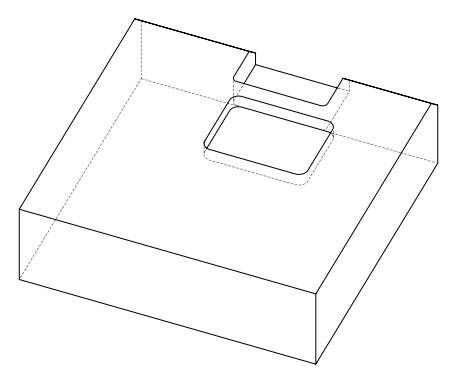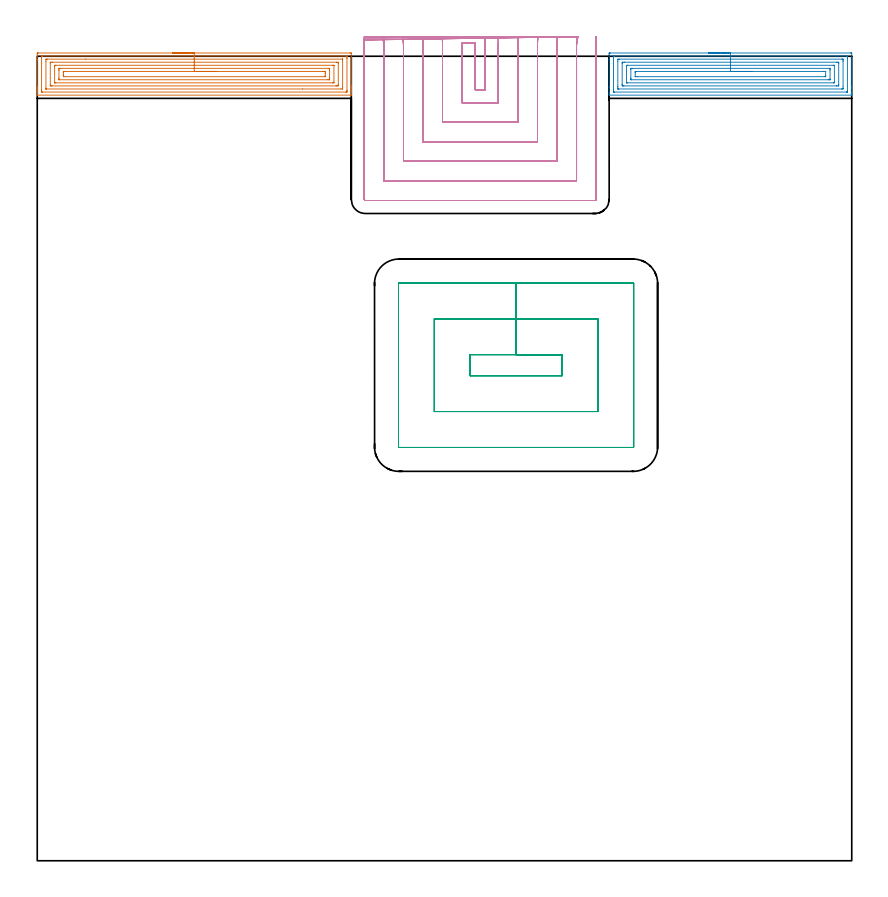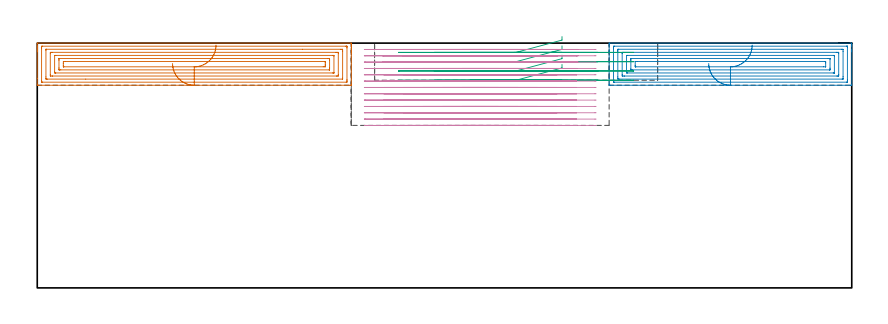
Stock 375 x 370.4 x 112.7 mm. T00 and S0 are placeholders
(PLAN: 4 operations, 2 tool changes, 66.1 min)
(1 AREA_MILL | FG_CHAMFER_SURFACE | UGT0205_001 | 8.46 min | 28741 mm3)
(2 AREA_MILL_1 | FG_CHAMFER_SURFACE_1 | UGT0205_001 | 6.62 min | 22451 mm3)
(3 MILL_RECTANGULAR_POCKET | POCKET_RECTANGULAR_STRAIGHT | UGT0201_105 | Follow Part, ap 5.5, ae 75% | 6.4 min | 215891 mm3)
(4 MILL_SLOT | SLOT_PARTIAL_RECTANGULAR | NXT0201_011 | Follow Part, ap 3, ae 75% | 44.57 min | 322111 mm3)
(TOOL UGT0205_001 | Chamfer Mill 20 x 3 x 45 deg. | D20 FL50 Z2)
(TOOL UGT0201_105 | End Mill 22 mm | D22 FL25 Z2)
(TOOL NXT0201_011 | ENDMILL 12mm [2P460-1200-NA 1630] | D12 FL38 Z6)
(OP 1 AREA_MILL)
G17 G21 G94 G90
T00 M6
G54
G17 G0 G90 X62.3 Y371.9 S1061 M3
G43 Z122.7 H0
Z103.3
G94 G1 X62.338 Z102.428 F250.
X62.452 Z101.564
X62.641 Z100.712
X62.903 Z99.88
X63.237 Z99.074
X63.64 Z98.3
X64.108 Z97.564
X64.64 Z96.872
X65.229 Z96.229
X65.872 Z95.64
X66.564 Z95.109
X67.3 Z94.64
X68.074 Z94.237
X68.88 Z93.903
X69.712 Z93.641
X70.563 Z93.452
X71.428 Z93.338
X72.3 Z93.3
X144.016
X144.46 Y371.895 Z93.303
X144.59 Y371.891 Z93.306
X144.6 Y371.756 Z93.441
Y357.05 Z108.146
Y356.472 Z108.722
Y355.864 Z109.333
Y355.591 Z109.606
Y354.983 Z110.214
Y354.71 Z110.486
Y354.164 Z111.036
Y353.829 Z111.37
Y352.948 Z112.251
X144.599 Y352.776 Z112.422
X144.59 Y352.506 Z112.693
X144.462 Y352.5 Z112.7
X0.138
X0.01 Y352.506 Z112.693
X0. Y352.778 Z112.421
Y353.829 Z111.37
Y354.164 Z111.036
Y354.71 Z110.486
Y354.983 Z110.214
Y355.591 Z109.606
Y355.864 Z109.333
Y356.472 Z108.722
Y368.733 Z96.464
Y371.452 Z93.745
X0.003 Y371.759 Z93.438
X0.01 Y371.892 Z93.305
X0.144 Y371.899 Z93.299
X0.584 Y371.9 Z93.3
X72.3
Y370.486 Z94.714
X142.235 Y370.485 Z94.715
X142.323 Y370.484 Z94.716
X142.586 Y370.479 Z94.721
X142.591 Y370.394 Z94.806
X142.598 Y370.212 Z94.988
X142.6 Y369.69 Z95.51
Y369.329 Z95.871
X142.599 Y354.71 Z110.49
X142.598 Y354.351 Z110.849
X142.59 Y353.988 Z111.212
X142.578 Y353.921 Z111.279
X142.536 Y353.919 Z111.281
X142.436 Y353.916 Z111.284
X142.235 Y353.915 Z111.285
X142.148 Y353.914 Z111.286
X2.365 Y353.915 Z111.285
X2.277 Y353.916 Z111.284
X2.014 Y353.921 Z111.279
X2.009 Y354.006 Z111.194
X2.002 Y354.188 Z111.012
X2. Y354.71 Z110.49
Y355.071 Z110.129
X2.001 Y369.69 Z95.51
X2.002 Y370.049 Z95.151
X2.01 Y370.412 Z94.788
X2.022 Y370.479 Z94.721
X2.064 Y370.481 Z94.719
X2.164 Y370.484 Z94.716
X2.365 Y370.485 Z94.715
X2.452 Y370.486 Z94.714
X72.3
Y369.072 Z96.128
X140.453 Y369.071 Z96.129
X140.541 Y369.07 Z96.13
X140.572 Y369.068 Z96.132
X140.584 Y369.066 Z96.134
X140.59 Y369.05 Z96.15
X140.595 Y368.954 Z96.246
X140.599 Y368.809 Z96.391
X140.6 Y368.663 Z96.537
Y356.327 Z108.873
X140.596 Y355.591 Z109.609
X140.592 Y355.454 Z109.746
X140.577 Y355.335 Z109.865
X140.453 Y355.334 Z109.866
X139.827 Y355.329 Z109.871
X122.121 Y355.328 Z109.872
X4.147 Y355.329 Z109.871
X4.059 Y355.33 Z109.87
X4.028 Y355.332 Z109.868
X4.016 Y355.334 Z109.866
X4.01 Y355.35 Z109.85
X4.005 Y355.446 Z109.754
X4.001 Y355.591 Z109.609
X4. Y355.736 Z109.464
Y368.073 Z97.127
X4.004 Y368.809 Z96.391
X4.008 Y368.946 Z96.254
X4.023 Y369.065 Z96.135
X4.147 Y369.066 Z96.134
X4.773 Y369.071 Z96.129
X22.322 Y369.072 Z96.128
X72.3
Y367.657 Z97.543
X137.78
X138.055 Y367.655 Z97.545
X138.498 Y367.65 Z97.55
X138.59 Y367.636 Z97.564
X138.6 Y367.046 Z98.154
X138.599 Y357.354 Z107.846
X138.594 Y356.948 Z108.252
X138.59 Y356.752 Z108.448
X138.392 Y356.748 Z108.452
X137.78 Y356.744 Z108.456
X137.507 Y356.743 Z108.457
X6.82
X6.544 Y356.745 Z108.455
X6.102 Y356.75 Z108.45
X6.01 Y356.764 Z108.436
X6. Y357.354 Z107.846
Y367.046 Z98.154
X6.006 Y367.452 Z97.748
X6.01 Y367.648 Z97.552
X6.208 Y367.652 Z97.548
X6.82 Y367.656 Z97.544
X7.093 Y367.657 Z97.543
X72.3
Y366.243 Z98.957
X136.077
X136.235 Y366.242 Z98.958
X136.548 Y366.236 Z98.964
X136.592 Y366.232 Z98.968
X136.596 Y366.226 Z98.974
X136.599 Y366.205 Z98.995
Y358.522 Z106.678
X136.594 Y358.235 Z106.965
X136.59 Y358.167 Z107.033
X136.313 Y358.16 Z107.04
X136.156 Y358.157 Z107.043
X136.077
X8.523
X8.366 Y358.158 Z107.042
X8.052 Y358.164 Z107.036
X8.008 Y358.168 Z107.032
X8.004 Y358.174 Z107.026
X8.001 Y358.195 Z107.005
Y365.878 Z99.322
X8.006 Y366.165 Z99.035
X8.01 Y366.233 Z98.967
X8.287 Y366.24 Z98.96
X8.444 Y366.243 Z98.957
X8.523
X72.3
Y364.829 Z100.371
X134.36 Y364.828 Z100.372
X134.475 Y364.827 Z100.373
X134.551 Y364.825 Z100.375
X134.587 Y364.822 Z100.378
X134.59 Y364.782 Z100.418
X134.596 Y364.403 Z100.797
X134.6 Y364.024 Z101.176
Y360.499 Z104.701
X134.597 Y359.997 Z105.203
X134.592 Y359.626 Z105.574
X134.584 Y359.578 Z105.622
X134.539 Y359.576 Z105.624
X134.432 Y359.573 Z105.627
X134.217 Y359.572 Z105.628
X133.756 Y359.571 Z105.629
X10.24 Y359.572 Z105.628
X10.125 Y359.573 Z105.627
X10.049 Y359.575 Z105.625
X10.013 Y359.578 Z105.622
X10.01 Y359.618 Z105.582
X10.004 Y359.997 Z105.203
X10. Y360.376 Z104.824
Y363.901 Z101.299
X10.003 Y364.403 Z100.797
X10.008 Y364.774 Z100.426
X10.016 Y364.822 Z100.378
X10.061 Y364.824 Z100.376
X10.168 Y364.827 Z100.373
X10.383 Y364.828 Z100.372
X10.844 Y364.829 Z100.371
X72.3
Y363.415 Z101.785
X131.653 Y363.414 Z101.786
X132.435 Y363.409 Z101.791
X132.55 Y363.408 Z101.792
X132.59 Y363.387 Z101.813
X132.596 Y363.363 Z101.837
X132.6 Y362.641 Z102.559
Y362.477 Z102.723
Y361.596 Z103.604
X132.599 Y361.433 Z103.767
X132.594 Y361.106 Z104.094
X132.59 Y361.014 Z104.186
X132.585 Y360.991 Z104.209
X132.58 Y360.989 Z104.211
X132.533 Y360.987 Z104.213
X132.435 Y360.986 Z104.214
X132.327 Y360.985 Z104.215
X12.947 Y360.986 Z104.214
X12.165 Y360.991 Z104.209
X12.05 Y360.992 Z104.208
X12.01 Y361.013 Z104.187
X12.004 Y361.037 Z104.163
X12. Y361.759 Z103.441
Y361.923 Z103.277
Y362.804 Z102.396
X12.001 Y362.967 Z102.233
X12.006 Y363.294 Z101.906
X12.01 Y363.386 Z101.814
X12.015 Y363.409 Z101.791
X12.02 Y363.41 Z101.79
X12.067 Y363.413 Z101.787
X12.165 Y363.414 Z101.786
X12.273 Y363.415 Z101.785
X72.3
X73.172 Z101.823
X74.036 Z101.937
X74.888 Z102.126
X75.72 Z102.388
X76.526 Z102.722
X77.3 Z103.125
X78.036 Z103.594
X78.728 Z104.125
X79.371 Z104.714
X79.96 Z105.357
X80.491 Z106.05
X80.96 Z106.785
X81.363 Z107.559
X81.697 Z108.365
X81.959 Z109.197
X82.148 Z110.049
X82.262 Z110.914
X82.3 Z111.785
G0 Z122.7
M5
M2
(OP 2 AREA_MILL_1)
G17 G21 G94 G90
T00 M6
G54
G17 G0 G90 X309.15 Y371.9 S1061 M3
G43 Z122.7 H0
Z103.3
G94 G1 X309.188 Z102.428 F250.
X309.302 Z101.564
X309.491 Z100.712
X309.753 Z99.88
X310.087 Z99.074
X310.49 Z98.3
X310.959 Z97.564
X311.49 Z96.872
X312.079 Z96.229
X312.722 Z95.64
X313.414 Z95.109
X314.15 Z94.64
X314.924 Z94.237
X315.73 Z93.903
X316.562 Z93.641
X317.414 Z93.452
X318.278 Z93.338
X319.15 Z93.3
X374.411
X374.854 Y371.895 Z93.303
X374.99 Y371.891 Z93.306
X375. Y371.751 Z93.446
Y356.472 Z108.722
Y355.875 Z109.322
Y355.591 Z109.606
Y353.829 Z111.366
Y353.261 Z111.938
Y352.948 Z112.251
X374.999 Y352.787 Z112.412
X374.99 Y352.506 Z112.693
X374.856 Y352.5 Z112.7
X263.444
X263.31 Y352.506 Z112.693
X263.3 Y352.789 Z112.41
Y353.261 Z111.938
Y353.829 Z111.366
Y355.875 Z109.322
Y356.472 Z108.722
Y368.734 Z96.463
Y371.452 Z93.745
X263.303 Y371.754 Z93.443
X263.31 Y371.892 Z93.305
X263.45 Y371.899 Z93.299
X263.889 Y371.9 Z93.3
X319.15
Y370.486 Z94.714
X372.628 Y370.485 Z94.715
X372.716 Y370.484 Z94.716
X372.983 Y370.479 Z94.721
X372.99 Y370.393 Z94.807
X372.997 Y370.206 Z94.994
X372.999 Y369.69 Z95.51
X373. Y369.322 Z95.878
X372.999 Y354.344 Z110.856
X372.992 Y353.975 Z111.225
X372.99 Y353.929 Z111.271
X372.976 Y353.921 Z111.279
X372.929 Y353.918 Z111.282
X372.829 Y353.916 Z111.284
X372.628 Y353.914 Z111.286
X372.542
X265.672 Y353.915 Z111.285
X265.584 Y353.916 Z111.284
X265.317 Y353.921 Z111.279
X265.31 Y354.007 Z111.193
X265.303 Y354.194 Z111.006
X265.301 Y354.71 Z110.49
X265.3 Y355.078 Z110.122
X265.301 Y370.056 Z95.144
X265.308 Y370.425 Z94.775
X265.31 Y370.471 Z94.729
X265.324 Y370.479 Z94.721
X265.371 Y370.482 Z94.718
X265.471 Y370.484 Z94.716
X265.672 Y370.486 Z94.714
X265.758
X319.15
Y369.072 Z96.128
X370.581 Y369.071 Z96.129
X370.845 Y369.068 Z96.132
X370.933 Y369.065 Z96.135
X370.99 Y369.057 Z96.143
X370.994 Y368.961 Z96.239
X370.998 Y368.809 Z96.391
X371. Y368.656 Z96.544
Y367.928 Z97.272
Y356.32 Z108.88
X370.995 Y355.591 Z109.609
X370.991 Y355.447 Z109.753
X370.97 Y355.335 Z109.865
X370.845 Y355.334 Z109.866
X370.219 Y355.329 Z109.871
X267.72
X267.455 Y355.332 Z109.868
X267.367 Y355.335 Z109.865
X267.31 Y355.343 Z109.857
X267.306 Y355.439 Z109.761
X267.302 Y355.591 Z109.609
X267.3 Y355.744 Z109.456
Y356.472 Z108.728
Y368.08 Z97.12
X267.305 Y368.809 Z96.391
X267.309 Y368.953 Z96.247
X267.33 Y369.065 Z96.135
X267.455 Y369.066 Z96.134
X268.081 Y369.071 Z96.129
X319.15 Y369.072 Z96.128
Y367.657 Z97.543
X368.172
X368.446 Y367.656 Z97.544
X368.893 Y367.65 Z97.55
X368.99 Y367.641 Z97.559
X368.995 Y367.468 Z97.732
X369. Y367.109 Z98.091
Y367.046 Z98.154
X368.999 Y357.353 Z107.847
X368.992 Y356.944 Z108.256
X368.986 Y356.75 Z108.45
X368.786 Y356.746 Z108.454
X368.172 Y356.743 Z108.457
X367.898
X270.129
X269.854 Y356.744 Z108.456
X269.407 Y356.75 Z108.45
X269.31 Y356.759 Z108.441
X269.305 Y356.932 Z108.268
X269.3 Y357.291 Z107.909
Y357.353 Z107.847
X269.301 Y367.046 Z98.154
X269.308 Y367.456 Z97.744
X269.314 Y367.65 Z97.55
X269.514 Y367.654 Z97.546
X270.129 Y367.657 Z97.543
X270.402
X319.15
Y366.243 Z98.957
X366.468
X366.625 Y366.242 Z98.958
X366.939 Y366.237 Z98.963
X366.992 Y366.233 Z98.967
X366.996 Y366.227 Z98.973
X366.999 Y366.206 Z98.994
Y358.513 Z106.687
X366.994 Y358.235 Z106.965
X366.99 Y358.166 Z107.034
X366.704 Y358.16 Z107.04
X366.546 Y358.157 Z107.043
X271.832
X271.675 Y358.158 Z107.042
X271.361 Y358.163 Z107.037
X271.308 Y358.167 Z107.033
X271.305 Y358.173 Z107.027
X271.301 Y358.194 Z107.006
Y365.887 Z99.313
X271.306 Y366.165 Z99.035
X271.31 Y366.234 Z98.966
X271.596 Y366.24 Z98.96
X271.754 Y366.243 Z98.957
X319.15
Y364.829 Z100.371
X364.75 Y364.828 Z100.372
X364.865 Y364.827 Z100.373
X364.941 Y364.825 Z100.375
X364.979 Y364.822 Z100.378
X364.99 Y364.791 Z100.409
X364.995 Y364.403 Z100.797
X364.999 Y364.015 Z101.185
Y359.997 Z105.203
X364.995 Y359.612 Z105.588
X364.991 Y359.585 Z105.615
X364.979 Y359.578 Z105.622
X364.929 Y359.575 Z105.625
X364.822 Y359.573 Z105.627
X364.606 Y359.572 Z105.628
X364.146 Y359.571 Z105.629
X273.55 Y359.572 Z105.628
X273.435 Y359.573 Z105.627
X273.359 Y359.575 Z105.625
X273.321 Y359.578 Z105.622
X273.31 Y359.609 Z105.591
X273.305 Y359.997 Z105.203
X273.301 Y360.385 Z104.815
Y364.403 Z100.797
X273.305 Y364.788 Z100.412
X273.309 Y364.815 Z100.385
X273.321 Y364.822 Z100.378
X273.371 Y364.825 Z100.375
X273.478 Y364.827 Z100.373
X273.694 Y364.828 Z100.372
X274.154 Y364.829 Z100.371
X319.15
Y363.415 Z101.785
X362.041
X362.824 Y363.413 Z101.787
X362.935 Y363.411 Z101.789
X362.98 Y363.408 Z101.792
X362.993 Y363.395 Z101.805
X362.996 Y363.387 Z101.813
X362.999 Y363.348 Z101.852
X363. Y361.585 Z103.615
X362.998 Y361.411 Z103.789
X362.99 Y361.063 Z104.137
X362.985 Y360.991 Z104.209
X362.969 Y360.989 Z104.211
X362.922 Y360.987 Z104.213
X362.824 Y360.986 Z104.214
X362.715 Y360.985 Z104.215
X276.259
X275.476 Y360.987 Z104.213
X275.365 Y360.989 Z104.211
X275.32 Y360.992 Z104.208
X275.307 Y361.005 Z104.195
X275.304 Y361.013 Z104.187
X275.301 Y361.052 Z104.148
X275.3 Y362.815 Z102.385
X275.302 Y362.989 Z102.211
X275.31 Y363.337 Z101.863
X275.315 Y363.409 Z101.791
X275.331 Y363.411 Z101.789
X275.379 Y363.413 Z101.787
X275.476 Y363.414 Z101.786
X275.585 Y363.415 Z101.785
X319.15
X320.022 Z101.823
X320.887 Z101.937
X321.738 Z102.126
X322.57 Z102.388
X323.376 Z102.722
X324.15 Z103.125
X324.886 Z103.594
X325.578 Z104.125
X326.221 Z104.714
X326.81 Z105.357
X327.342 Z106.05
X327.81 Z106.785
X328.213 Z107.559
X328.547 Z108.365
X328.809 Z109.197
X328.998 Z110.049
X329.112 Z110.914
X329.15 Z111.785
G0 Z122.7
M5
M2
(OP 3 MILL_RECTANGULAR_POCKET)
G17 G21 G94 G90
T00 M6
G54
G17 G0 G90 X241.6 Y226.999 S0 M3
G43 Z122.7 H0
Z115.7
G94 G1 Y233. Z114.092 F250.
X220.45 Z108.425
X199.3 F500.
Y223.3
X241.6
Y233.
X220.45
Y249.5
X182.8
Y206.8
X258.1
Y249.5
X220.45
Y266.
X166.5
G3 X166.3 Y265.8 R0.2
G1 Y190.5
G3 X166.5 Y190.3 R0.2
G1 X274.4
G3 X274.6 Y190.5 R0.2
G1 Y265.8
G3 X274.4 Y266. R0.2
G1 X220.45
X219.45
G0 X241.6 Y226.999 Z111.425
G1 Y233. Z109.817 F250.
X220.45 Z104.15
X199.3 F500.
Y223.3
X241.6
Y233.
X220.45
Y249.5
X182.8
Y206.8
X258.1
Y249.5
X220.45
Y266.
X166.5
G3 X166.3 Y265.8 R0.2
G1 Y190.5
G3 X166.5 Y190.3 R0.2
G1 X274.4
G3 X274.6 Y190.5 R0.2
G1 Y265.8
G3 X274.4 Y266. R0.2
G1 X220.45
X219.45
G0 X241.6 Y226.999 Z107.15
G1 Y233. Z105.542 F250.
X220.45 Z99.875
X199.3 F500.
Y223.3
X241.6
Y233.
X220.45
Y249.5
X182.8
Y206.8
X258.1
Y249.5
X220.45
Y266.
X166.5
G3 X166.3 Y265.8 R0.2
G1 Y190.5
G3 X166.5 Y190.3 R0.2
G1 X274.4
G3 X274.6 Y190.5 R0.2
G1 Y265.8
G3 X274.4 Y266. R0.2
G1 X220.45
X219.45
G0 X241.6 Y226.999 Z102.875
G1 Y233. Z101.267 F250.
X220.45 Z95.6
X199.3 F500.
Y223.3
X241.6
Y233.
X220.45
Y249.5
X182.8
Y206.8
X258.1
Y249.5
X220.45
Y266.
X166.5
G3 X166.3 Y265.8 R0.2
G1 Y190.5
G3 X166.5 Y190.3 R0.2
G1 X274.4
G3 X274.6 Y190.5 R0.2
G1 Y265.8
G3 X274.4 Y266. R0.2
G1 X220.45
X219.45
G0 Z122.7
M5
M2
(OP 4 MILL_SLOT)
G17 G21 G94 G90
T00 M6
G54
G17 G0 G90 X206.413 Y379.399 S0 M3
G43 Z122.7 H1
Z109.785
G94 G1 X206.323 Y376.4 F250.
G3 X206.3 Y374.872 R51. F500.
G1 Y355.
X201.6
Y374.872
G3 X201.577 Y376.4 R51.
G1 X195.574
G2 X195.6 Y374.872 R45.
G1 Y349.
X212.3
Y374.872
G2 X212.326 Y376.4 R45.
G1 X212.428 Y379.398 F250.
X186.44 Y379.397
X186.568 Y376.4
G2 X186.6 Y374.872 R36. F500.
G1 Y340.
X221.3
Y374.872
G2 X221.332 Y376.4 R36.
G1 X221.46 Y379.397 F250.
X177.387 Y379.395
X177.557 Y376.4
G2 X177.6 Y374.872 R27. F500.
G1 Y331.
X230.3
Y374.872
G2 X230.343 Y376.4 R27.
G1 X230.513 Y379.395 F250.
X168.28 Y379.389
X168.535 Y376.4
G2 X168.6 Y374.872 R18. F500.
G1 Y322.
X239.3
Y374.872
G2 X239.365 Y376.4 R18.
G1 X239.62 Y379.389 F250.
X158.96 Y379.356
X159.469 Y376.4
G2 X159.6 Y374.872 R9. F500.
G1 Y313.
X248.3
Y374.872
G2 X248.431 Y376.4 R9.
G1 X248.94 Y379.356 F250.
X150.6 Y377.872
Y374.872
Y304.5 F500.
G3 X151.1 Y304. R0.5
G1 X256.8
G3 X257.3 Y304.5 R0.5
G1 Y374.872
Y377.872 F250.
G0 X206.413 Y379.399 Z106.869
G1 X206.323 Y376.4
G3 X206.3 Y374.872 R51. F500.
G1 Y355.
X201.6
Y374.872
G3 X201.577 Y376.4 R51.
G1 X195.574
G2 X195.6 Y374.872 R45.
G1 Y349.
X212.3
Y374.872
G2 X212.326 Y376.4 R45.
G1 X212.428 Y379.398 F250.
X186.44 Y379.397
X186.568 Y376.4
G2 X186.6 Y374.872 R36. F500.
G1 Y340.
X221.3
Y374.872
G2 X221.332 Y376.4 R36.
G1 X221.46 Y379.397 F250.
X177.387 Y379.395
X177.557 Y376.4
G2 X177.6 Y374.872 R27. F500.
G1 Y331.
X230.3
Y374.872
G2 X230.343 Y376.4 R27.
G1 X230.513 Y379.395 F250.
X168.28 Y379.389
X168.535 Y376.4
G2 X168.6 Y374.872 R18. F500.
G1 Y322.
X239.3
Y374.872
G2 X239.365 Y376.4 R18.
G1 X239.62 Y379.389 F250.
X158.96 Y379.356
X159.469 Y376.4
G2 X159.6 Y374.872 R9. F500.
G1 Y313.
X248.3
Y374.872
G2 X248.431 Y376.4 R9.
G1 X248.94 Y379.356 F250.
X150.6 Y377.872
Y374.872
Y304.5 F500.
G3 X151.1 Y304. R0.5
G1 X256.8
G3 X257.3 Y304.5 R0.5
G1 Y374.872
Y377.872 F250.
G0 X206.413 Y379.399 Z103.954
G1 X206.323 Y376.4
G3 X206.3 Y374.872 R51. F500.
G1 Y355.
X201.6
Y374.872
G3 X201.577 Y376.4 R51.
G1 X195.574
G2 X195.6 Y374.872 R45.
G1 Y349.
X212.3
Y374.872
G2 X212.326 Y376.4 R45.
G1 X212.428 Y379.398 F250.
X186.44 Y379.397
X186.568 Y376.4
G2 X186.6 Y374.872 R36. F500.
G1 Y340.
X221.3
Y374.872
G2 X221.332 Y376.4 R36.
G1 X221.46 Y379.397 F250.
X177.387 Y379.395
X177.557 Y376.4
G2 X177.6 Y374.872 R27. F500.
G1 Y331.
X230.3
Y374.872
G2 X230.343 Y376.4 R27.
G1 X230.513 Y379.395 F250.
X168.28 Y379.389
X168.535 Y376.4
G2 X168.6 Y374.872 R18. F500.
G1 Y322.
X239.3
Y374.872
G2 X239.365 Y376.4 R18.
G1 X239.62 Y379.389 F250.
X158.96 Y379.356
X159.469 Y376.4
G2 X159.6 Y374.872 R9. F500.
G1 Y313.
X248.3
Y374.872
G2 X248.431 Y376.4 R9.
G1 X248.94 Y379.356 F250.
X150.6 Y377.872
Y374.872
Y304.5 F500.
G3 X151.1 Y304. R0.5
G1 X256.8
G3 X257.3 Y304.5 R0.5
G1 Y374.872
Y377.872 F250.
G0 X206.359 Y379.4 Z101.038
G1 X206.308 Y376.4
G3 X206.3 Y375.523 R51. F500.
G1 Y355.
X201.6
Y375.523
G3 X201.592 Y376.4 R51.
G1 X195.591
G2 X195.6 Y375.523 R45.
G1 Y349.
X212.3
Y375.523
G2 X212.309 Y376.4 R45.
G1 X212.367 Y379.399 F250.
X186.516
X186.589 Y376.4
G2 X186.6 Y375.523 R36. F500.
G1 Y340.
X221.3
Y375.523
G2 X221.311 Y376.4 R36.
G1 X221.384 Y379.399 F250.
X177.488 Y379.398
X177.586 Y376.4
G2 X177.6 Y375.523 R27. F500.
G1 Y331.
X230.3
Y375.523
G2 X230.314 Y376.4 R27.
G1 X230.412 Y379.398 F250.
X168.432 Y379.396
X168.579 Y376.4
G2 X168.6 Y375.523 R18. F500.
G1 Y322.
X239.3
Y375.523
G2 X239.321 Y376.4 R18.
G1 X239.467 Y379.396 F250.
X159.265 Y379.386
X159.557 Y376.4
G2 X159.6 Y375.523 R9. F500.
G1 Y313.
X248.3
Y375.523
G2 X248.343 Y376.4 R9.
G1 X248.635 Y379.386 F250.
X150.6 Y378.523
Y375.523
Y304.5 F500.
G3 X151.1 Y304. R0.5
G1 X256.8
G3 X257.3 Y304.5 R0.5
G1 Y375.523
Y378.523 F250.
G0 X206.3 Y379.4 Z98.123
G1 Y376.4
Y355. F500.
X201.6
Y376.4
X195.6
Y349.
X212.3
Y376.4
Y379.4 F250.
X186.6
Y376.4
Y340. F500.
X221.3
Y376.4
Y379.4 F250.
X177.6
Y376.4
Y331. F500.
X230.3
Y376.4
Y379.4 F250.
X168.6
Y376.4
Y322. F500.
X239.3
Y376.4
Y379.4 F250.
X159.599
X159.6 Y376.4
Y313. F500.
X248.3
Y376.4
X248.301 Y379.4 F250.
X150.6 Y379.398
Y376.398
Y304.5 F500.
G3 X151.1 Y304. R0.5
G1 X256.8
G3 X257.3 Y304.5 R0.5
G1 Y376.398
Y379.398 F250.
G0 X206.3 Y379.4 Z95.208
G1 Y376.4
Y355. F500.
X201.6
Y376.4
X195.6
Y349.
X212.3
Y376.4
Y379.4 F250.
X186.6
Y376.4
Y340. F500.
X221.3
Y376.4
Y379.4 F250.
X177.6
Y376.4
Y331. F500.
X230.3
Y376.4
Y379.4 F250.
X168.6
Y376.4
Y322. F500.
X239.3
Y376.4
Y379.4 F250.
X159.6
Y376.4
Y313. F500.
X248.3
Y376.4
Y379.4 F250.
X150.6
Y376.4
Y304.5 F500.
G3 X151.1 Y304. R0.5
G1 X256.8
G3 X257.3 Y304.5 R0.5
G1 Y376.4
Y379.4 F250.
G0 X206.3 Z92.292
G1 Y376.4
Y355. F500.
X201.6
Y376.4
X195.6
Y349.
X212.3
Y376.4
Y379.4 F250.
X186.6
Y376.4
Y340. F500.
X221.3
Y376.4
Y379.4 F250.
X177.6
Y376.4
Y331. F500.
X230.3
Y376.4
Y379.4 F250.
X168.6
Y376.4
Y322. F500.
X239.3
Y376.4
Y379.4 F250.
X159.6
Y376.4
Y313. F500.
X248.3
Y376.4
Y379.4 F250.
X150.6
Y376.4
Y304.5 F500.
G3 X151.1 Y304. R0.5
G1 X256.8
G3 X257.3 Y304.5 R0.5
G1 Y376.4
Y379.4 F250.
G0 X206.3 Z89.377
G1 Y376.4
Y355. F500.
X201.6
Y376.4
X195.6
Y349.
X212.3
Y376.4
Y379.4 F250.
X186.6
Y376.4
Y340. F500.
X221.3
Y376.4
Y379.4 F250.
X177.6
Y376.4
Y331. F500.
X230.3
Y376.4
Y379.4 F250.
X168.6
Y376.4
Y322. F500.
X239.3
Y376.4
Y379.4 F250.
X159.6
Y376.4
Y313. F500.
X248.3
Y376.4
Y379.4 F250.
X150.6
Y376.4
Y304.5 F500.
G3 X151.1 Y304. R0.5
G1 X256.8
G3 X257.3 Y304.5 R0.5
G1 Y376.4
Y379.4 F250.
G0 X206.3 Z86.462
G1 Y376.4
Y355. F500.
X201.6
Y376.4
X195.6
Y349.
X212.3
Y376.4
Y379.4 F250.
X186.6
Y376.4
Y340. F500.
X221.3
Y376.4
Y379.4 F250.
X177.6
Y376.4
Y331. F500.
X230.3
Y376.4
Y379.4 F250.
X168.6
Y376.4
Y322. F500.
X239.3
Y376.4
Y379.4 F250.
X159.6
Y376.4
Y313. F500.
X248.3
Y376.4
Y379.4 F250.
X150.6
Y376.4
Y304.5 F500.
G3 X151.1 Y304. R0.5
G1 X256.8
G3 X257.3 Y304.5 R0.5
G1 Y376.4
Y379.4 F250.
G0 X206.3 Z83.546
G1 Y376.4
Y355. F500.
X201.6
Y376.4
X195.6
Y349.
X212.3
Y376.4
Y379.4 F250.
X186.6
Y376.4
Y340. F500.
X221.3
Y376.4
Y379.4 F250.
X177.6
Y376.4
Y331. F500.
X230.3
Y376.4
Y379.4 F250.
X168.6
Y376.4
Y322. F500.
X239.3
Y376.4
Y379.4 F250.
X159.6
Y376.4
Y313. F500.
X248.3
Y376.4
Y379.4 F250.
X150.6
Y376.4
Y304.5 F500.
G3 X151.1 Y304. R0.5
G1 X256.8
G3 X257.3 Y304.5 R0.5
G1 Y376.4
Y379.4 F250.
G0 X206.3 Z80.631
G1 Y376.4
Y355. F500.
X201.6
Y376.4
X195.6
Y349.
X212.3
Y376.4
Y379.4 F250.
X186.6
Y376.4
Y340. F500.
X221.3
Y376.4
Y379.4 F250.
X177.6
Y376.4
Y331. F500.
X230.3
Y376.4
Y379.4 F250.
X168.6
Y376.4
Y322. F500.
X239.3
Y376.4
Y379.4 F250.
X159.6
Y376.4
Y313. F500.
X248.3
Y376.4
Y379.4 F250.
X150.6
Y376.4
Y304.5 F500.
G3 X151.1 Y304. R0.5
G1 X256.8
G3 X257.3 Y304.5 R0.5
G1 Y376.4
Y379.4 F250.
G0 X206.3 Z77.715
G1 Y376.4
Y355. F500.
X201.6
Y376.4
X195.6
Y349.
X212.3
Y376.4
Y379.4 F250.
X186.6
Y376.4
Y340. F500.
X221.3
Y376.4
Y379.4 F250.
X177.6
Y376.4
Y331. F500.
X230.3
Y376.4
Y379.4 F250.
X168.6
Y376.4
Y322. F500.
X239.3
Y376.4
Y379.4 F250.
X159.6
Y376.4
Y313. F500.
X248.3
Y376.4
Y379.4 F250.
X150.6
Y376.4
Y304.5 F500.
G3 X151.1 Y304. R0.5
G1 X256.8
G3 X257.3 Y304.5 R0.5
G1 Y376.4
Y379.4 F250.
G0 X206.3 Z74.8
G1 Y376.4
Y355. F500.
X201.6
Y376.4
X195.6
Y349.
X212.3
Y376.4
Y379.4 F250.
X186.6
Y376.4
Y340. F500.
X221.3
Y376.4
Y379.4 F250.
X177.6
Y376.4
Y331. F500.
X230.3
Y376.4
Y379.4 F250.
X168.6
Y376.4
Y322. F500.
X239.3
Y376.4
Y379.4 F250.
X159.6
Y376.4
Y313. F500.
X248.3
Y376.4
Y379.4 F250.
X150.6
Y376.4
Y304.5 F500.
G3 X151.1 Y304. R0.5
G1 X256.8
G3 X257.3 Y304.5 R0.5
G1 Y376.4
Y379.4 F250.
G0 Z122.7
M5
M2
